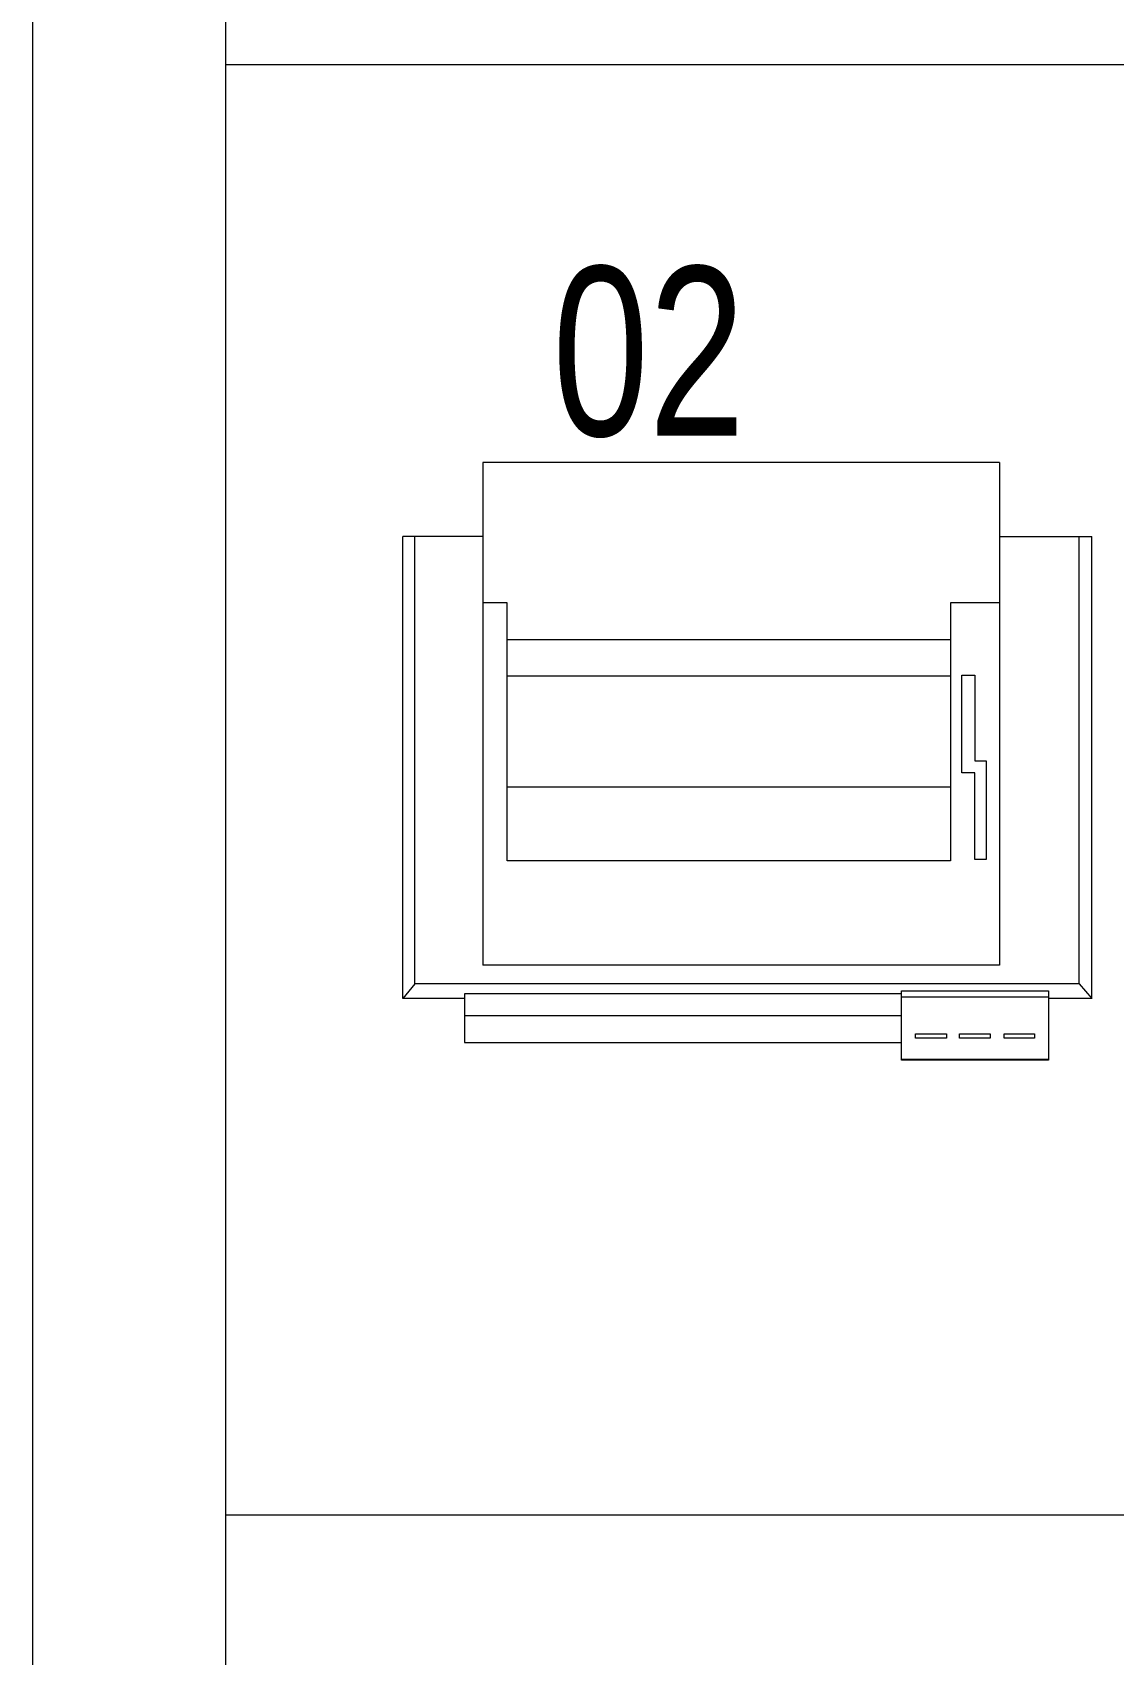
# Model space of a CAD drawing. Header units: metres. Extents: x -18745 to 220762, y -1579758 to -1356048.
# Drawn here: x 124112 to 124671, y -1408758 to -1407919 of the extents above; entities that cross this region are included whole.
import ezdxf

# ---------------------------------------------------------------- set-up
doc = ezdxf.new("R2010")
doc.units = ezdxf.units.M
doc.layers.get('0').update_dxf_attribs({"lineweight": 0})
for name, color, linetype, lineweight in [('A-100 - Copy$0$Medical Equipment and Furniture', 8, 'Continuous', 0), ('A-100 - Copy$0$NEW Wall', 8, 'Continuous', 5), ('A-100 - Copy$0$Walls', 8, 'Continuous', 0)]:
    doc.layers.add(name, color=color, linetype=linetype, lineweight=lineweight)
doc.styles.add('A-100 - Copy$0$X3G_ENTITY_257CFD', font='swisscl.ttf', dxfattribs={"height": 200})

# ---------------------------------------------------------------- blocks, each defined once
blk = doc.blocks.new('A-100 - Copy$0$ITPPLT2C-P')
for p, q in [((0.02286, 0.03177), (0.26184, 0.03177)), ((0.03041, 0.02557), (0.02286, 0.03177)), ((0.02286, 0), (0.02286, 0.03177)), ((0.03041, -0.31823), (0.03041, 0.02557)), ((0.03041, 0.02557), (0.26184, 0.02557)), ((0.26184, -0.00959), (0.26184, 0.03177)), ((0, 0), (0, -0.22622)), ((0.02518, 0), (0, 0)), ((0.01395, 0), (0.01395, -0.22622)), ((0.02518, 0), (0.01395, 0)), ((0.02518, -0.22622), (0.02518, 0)), ((0.0401, -0.27688), (0.0401, -0.00959)), ((0.3, -0.00959), (0.0401, -0.00959)), ((0.22741, -0.02218), (0.22741, -0.00959)), ((0.3, -0.27688), (0.3, -0.00959)), ((0.09395, -0.2515), (0.09395, -0.02218)), ((0.09395, -0.02218), (0.22741, -0.02218)), ((0.13211, -0.2515), (0.13211, -0.02218)), ((0.18945, -0.2515), (0.18945, -0.02218)), ((0.20824, -0.2515), (0.20824, -0.02218)), ((-0.0091, -0.22622), (0.02673, -0.22622)), ((-0.0091, -0.30235), (-0.0091, -0.22622)), ((-0.00872, -0.22622), (0.02363, -0.22622)), ((-0.00872, -0.30235), (-0.00872, -0.22622)), ((0, -0.22622), (0.02518, -0.22622)), ((0.01395, -0.22622), (0.02518, -0.22622)), ((0.02363, -0.22622), (0.02363, -0.30235)), ((0.02673, -0.22622), (0.02673, -0.30235)), ((0.00232, -0.24947), (0.00232, -0.23339)), ((0.00232, -0.23339), (0.00446, -0.23339)), ((0.00446, -0.23339), (0.00446, -0.24947)), ((0.00446, -0.24947), (0.00232, -0.24947)), ((0.22741, -0.2515), (0.09395, -0.2515)), ((0.22741, -0.27688), (0.22741, -0.2515)), ((0.00232, -0.27213), (0.00232, -0.25625)), ((0.00232, -0.25625), (0.00446, -0.25625)), ((0.00446, -0.25625), (0.00446, -0.27213)), ((0.13947, -0.2575), (0.19003, -0.2575)), ((0.13947, -0.26409), (0.13947, -0.2575)), ((0.19003, -0.2575), (0.19003, -0.26409)), ((0.09472, -0.2701), (0.09472, -0.26409)), ((0.09472, -0.26409), (0.13947, -0.26409)), ((0.19003, -0.26409), (0.14567, -0.26409)), ((0.14567, -0.26409), (0.14567, -0.2701)), ((0.00446, -0.27213), (0.00232, -0.27213)), ((0.14567, -0.2701), (0.09472, -0.2701)), ((0.00232, -0.29499), (0.00232, -0.2793)), ((0.00232, -0.2793), (0.00446, -0.2793)), ((0.00446, -0.2793), (0.00446, -0.29499)), ((0.3, -0.27688), (0.0401, -0.27688)), ((0.26184, -0.27688), (0.26184, -0.32462)), ((0.00446, -0.29499), (0.00232, -0.29499)), ((0.02673, -0.30235), (-0.0091, -0.30235)), ((0.02363, -0.30235), (-0.00872, -0.30235)), ((0.02286, -0.32462), (0.02286, -0.30235)), ((0.03041, -0.31823), (0.02286, -0.32462)), ((0.03041, -0.31823), (0.26184, -0.31823)), ((0.02286, -0.32462), (0.26184, -0.32462))]:
    blk.add_line(p, q)
blk = doc.blocks.new('*X103')
for p, q in [((13, 1), (13, 1)), ((13, 1), (13, 1)), ((13, 1), (13, 1)), ((13, 1), (13, 1)), ((13, 1), (13, 1)), ((13, 1), (13, 1)), ((13, 1), (13, 1)), ((13, 1), (13, 1)), ((13, 1), (13, 1)), ((13, 1), (13, 1)), ((13, 1), (13, 1)), ((13, 1), (13, 1)), ((13, 1), (13, 1)), ((13, 1), (13, 1)), ((13, 1), (13, 1)), ((13, 1), (14, 1)), ((13, 1), (14, 1)), ((13, 1), (14, 1)), ((13, 1), (13, 1)), ((13, 1), (13, 1)), ((13, 1), (13, 1)), ((13, 1), (13, 1)), ((13, 1), (13, 1)), ((13, 1), (13, 1)), ((13, 1), (13, 1)), ((13, 1), (13, 1)), ((13, 1), (13, 1)), ((13, 1), (13, 1)), ((13, 1), (13, 1)), ((13, 1), (13, 1)), ((13, 1), (13, 1)), ((13, 1), (13, 1)), ((13, 1), (13, 1)), ((13, 1), (13, 1)), ((13, 1), (13, 1)), ((13, 1), (13, 1)), ((13, 1), (13, 1)), ((13, 1), (13, 1)), ((13, 1), (13, 1)), ((13, 1), (13, 1)), ((13, 1), (13, 1)), ((13, 1), (13, 1)), ((13, 1), (13, 1)), ((13, 1), (13, 1)), ((13, 1), (13, 1)), ((13, 1), (13, 1)), ((13, 1), (13, 1)), ((13, 1), (13, 1)), ((13, 1), (13, 1)), ((13, 1), (13, 1)), ((13, 1), (13, 1)), ((13, 1), (13, 1)), ((13, 1), (13, 1)), ((13, 1), (13, 1)), ((13, 1), (13, 1)), ((13, 1), (13, 1)), ((13, 1), (13, 1)), ((13, 1), (13, 1)), ((13, 1), (13, 1)), ((13, 1), (13, 1)), ((13, 1), (13, 1)), ((13, 1), (13, 1)), ((13, 1), (13, 1)), ((13, 1), (13, 1)), ((13, 1), (13, 1)), ((13, 1), (13, 1)), ((13, 1), (13, 1)), ((13, 1), (13, 1)), ((13, 1), (13, 1)), ((13, 1), (13, 1)), ((13, 1), (13, 1)), ((13, 1), (13, 1)), ((13, 1), (13, 1)), ((13, 1), (13, 1)), ((13, 1), (13, 1)), ((13, 1), (13, 1)), ((13, 1), (13, 1)), ((13, 1), (13, 1)), ((13, 1), (13, 1)), ((13, 1), (13, 1)), ((13, 1), (13, 1)), ((13, 1), (13, 1)), ((13, 1), (13, 1)), ((13, 1), (13, 1)), ((13, 1), (13, 1)), ((13, 1), (13, 1)), ((13, 1), (13, 1)), ((13, 1), (13, 1)), ((13, 1), (13, 1)), ((13, 1), (13, 1)), ((13, 1), (13, 1)), ((13, 1), (13, 1)), ((13, 1), (13, 1)), ((13, 1), (13, 1)), ((13, 1), (13, 1)), ((13, 1), (13, 1)), ((13, 1), (13, 1)), ((13, 1), (13, 1)), ((13, 1), (13, 1)), ((13, 1), (13, 1)), ((13, 1), (13, 1)), ((13, 1), (13, 1)), ((13, 1), (13, 1)), ((13, 1), (13, 1)), ((13, 1), (13, 1)), ((13, 1), (13, 1)), ((13, 1), (13, 1)), ((13, 1), (13, 1)), ((13, 1), (13, 1)), ((13, 1), (13, 1)), ((13, 1), (13, 1)), ((13, 1), (13, 1)), ((13, 1), (13, 1)), ((13, 1), (13, 1)), ((13, 1), (13, 1)), ((13, 1), (13, 1)), ((13, 1), (13, 1)), ((13, 1), (13, 1)), ((13, 1), (13, 1)), ((13, 1), (13, 1)), ((13, 1), (13, 1)), ((13, 1), (13, 1)), ((13, 1), (13, 1)), ((13, 1), (14, 1)), ((13, 0), (13, 0)), ((13, 0), (13, 0)), ((13, 0), (13, 0)), ((13, 0), (13, 0)), ((13, 0), (13, 0)), ((13, 0), (13, 0)), ((13, 0), (13, 0)), ((13, 0), (13, 0)), ((13, 0), (13, 0)), ((13, 0), (13, 0)), ((13, 0), (13, 0)), ((13, 0), (13, 0)), ((13, 0), (13, 0)), ((13, 0), (13, 0)), ((13, 0), (13, 0)), ((13, 0), (13, 0)), ((13, 0), (13, 0)), ((13, 0), (13, 0)), ((13, 0), (13, 0)), ((13, 0), (13, 0)), ((13, 0), (13, 0)), ((13, 0), (13, 0)), ((13, 0), (13, 0)), ((13, 0), (13, 0)), ((13, 0), (13, 0)), ((13, 0), (13, 0)), ((13, 0), (13, 0)), ((13, 0), (13, 0)), ((13, 0), (13, 0)), ((13, 0), (13, 0)), ((13, 0), (13, 0)), ((13, 0), (13, 0)), ((13, 0), (13, 0)), ((13, 0), (13, 0)), ((13, 0), (13, 0)), ((13, 0), (13, 0)), ((13, 0), (13, 0)), ((13, 0), (13, 0)), ((13, 0), (13, 0)), ((13, 0), (13, 0)), ((13, 0), (13, 0)), ((13, 0), (13, 0)), ((13, 0), (13, 0)), ((13, 0), (13, 0)), ((13, 0), (13, 0)), ((13, 0), (13, 0)), ((13, 0), (13, 0)), ((13, 0), (13, 0)), ((13, 0), (14, 0)), ((13, 0), (14, 0)), ((13, 0), (13, 0)), ((13, 0), (14, 0)), ((14, 1), (14, 1)), ((14, 1), (14, 1)), ((14, 1), (14, 1)), ((14, 1), (14, 1)), ((14, 1), (14, 1)), ((14, 1), (14, 1)), ((14, 1), (14, 1)), ((14, 1), (14, 1)), ((14, 1), (14, 1)), ((14, 1), (14, 1)), ((14, 1), (14, 1)), ((14, 1), (14, 1)), ((14, 1), (14, 1)), ((14, 1), (14, 1)), ((14, 1), (14, 1)), ((14, 1), (14, 1)), ((14, 1), (14, 1)), ((14, 1), (14, 1)), ((14, 1), (14, 1)), ((14, 1), (14, 1)), ((14, 1), (14, 1)), ((14, 1), (14, 1)), ((14, 1), (14, 1)), ((14, 1), (14, 1)), ((14, 1), (14, 1)), ((14, 1), (14, 1)), ((14, 1), (14, 1)), ((14, 1), (14, 1)), ((14, 1), (14, 1)), ((14, 1), (14, 1)), ((14, 1), (14, 1)), ((14, 1), (14, 1)), ((14, 1), (14, 1)), ((14, 1), (14, 1)), ((14, 1), (14, 1)), ((14, 1), (14, 1)), ((14, 1), (14, 1)), ((14, 1), (14, 1)), ((14, 1), (14, 1)), ((14, 1), (14, 1)), ((14, 1), (14, 1)), ((14, 1), (14, 1)), ((14, 1), (14, 1)), ((14, 1), (14, 1)), ((14, 1), (14, 1)), ((14, 1), (14, 1)), ((14, 1), (14, 1)), ((14, 1), (14, 1)), ((14, 1), (14, 1)), ((14, 1), (14, 1)), ((14, 1), (14, 1)), ((14, 1), (14, 1)), ((14, 1), (14, 1)), ((14, 1), (14, 1)), ((14, 1), (14, 1)), ((14, 1), (14, 1)), ((14, 1), (14, 1)), ((14, 1), (14, 1)), ((14, 1), (14, 1)), ((14, 1), (14, 1)), ((14, 1), (14, 1)), ((14, 1), (14, 1)), ((14, 1), (14, 1)), ((14, 1), (14, 1)), ((14, 1), (14, 1)), ((14, 1), (14, 1)), ((14, 1), (14, 1)), ((14, 1), (14, 1)), ((14, 1), (14, 1)), ((14, 1), (14, 1)), ((14, 1), (14, 1)), ((14, 1), (14, 1)), ((14, 1), (14, 1)), ((14, 1), (14, 1)), ((14, 1), (14, 1)), ((14, 1), (14, 1)), ((14, 1), (14, 1)), ((14, 1), (14, 1)), ((14, 1), (14, 1)), ((14, 1), (14, 1)), ((14, 1), (14, 1)), ((14, 1), (14, 1)), ((14, 1), (14, 1)), ((14, 1), (14, 1)), ((14, 1), (14, 1)), ((14, 1), (14, 1)), ((14, 1), (14, 1)), ((14, 1), (14, 1)), ((14, 1), (14, 1)), ((14, 1), (14, 1)), ((14, 1), (14, 1)), ((14, 1), (14, 1)), ((14, 1), (14, 1)), ((14, 1), (14, 1)), ((14, 0), (14, 0)), ((14, 0), (14, 0)), ((14, 0), (14, 0)), ((14, 0), (14, 0)), ((14, 0), (14, 0)), ((14, 0), (14, 0)), ((14, 0), (14, 0)), ((14, 0), (14, 0)), ((14, 0), (14, 0)), ((14, 0), (14, 0)), ((14, 0), (14, 0)), ((14, 0), (14, 0)), ((14, 0), (14, 0)), ((14, 0), (14, 0)), ((14, 0), (14, 0)), ((14, 0), (14, 0)), ((14, 0), (14, 0)), ((14, 0), (14, 0)), ((14, 0), (14, 0)), ((14, 0), (14, 0)), ((14, 0), (14, 0)), ((14, 0), (14, 0)), ((14, 0), (14, 0)), ((14, 0), (14, 0)), ((14, 0), (14, 0)), ((14, 0), (14, 0)), ((14, 0), (14, 0)), ((14, 0), (14, 0)), ((14, 0), (14, 0)), ((14, 0), (14, 0)), ((14, 0), (14, 0)), ((14, 0), (14, 0)), ((14, 0), (14, 0)), ((14, 0), (14, 0)), ((14, 0), (14, 0)), ((14, 0), (14, 0)), ((14, 0), (14, 0)), ((14, 0), (14, 0)), ((14, 0), (14, 0)), ((14, 0), (14, 0)), ((14, 0), (14, 0)), ((14, 0), (14, 0)), ((14, 0), (14, 0)), ((14, 0), (14, 0)), ((14, 0), (14, 0)), ((14, 0), (14, 0)), ((14, 0), (14, 0)), ((14, 0), (14, 0)), ((13, 0), (13, 0)), ((13, 0), (14, 0)), ((13, 0), (13, 0)), ((13, 0), (14, 0)), ((13, 0), (13, 0)), ((13, 0), (14, 0)), ((13, 0), (13, 0)), ((13, 0), (13, 0)), ((13, 0), (13, 0)), ((13, 0), (13, 0)), ((13, 0), (14, 0)), ((13, 0), (13, 0)), ((13, 0), (14, 0)), ((13, 0), (13, 0)), ((13, 0), (14, 0)), ((13, 0), (13, 0)), ((13, 0), (14, 0)), ((13, 0), (13, 0)), ((13, 0), (14, 0)), ((13, 0), (13, 0)), ((13, 0), (14, 0)), ((13, 0), (13, 0)), ((13, 0), (14, 0)), ((13, 0), (13, 0)), ((13, 0), (13, 0)), ((13, 0), (13, 0)), ((13, 0), (14, 0)), ((13, 0), (13, 0)), ((13, 0), (14, 0)), ((13, 0), (13, 0)), ((13, 0), (14, 0)), ((13, 0), (13, 0)), ((13, 0), (14, 0)), ((13, 0), (13, 0)), ((13, 0), (13, 0)), ((13, 0), (13, 0)), ((13, 0), (13, 0)), ((13, 0), (13, 0)), ((13, 0), (13, 0)), ((13, 0), (13, 0)), ((13, 0), (13, 0)), ((13, 0), (13, 0)), ((13, 0), (13, 0)), ((13, 0), (13, 0)), ((13, 0), (13, 0)), ((13, 0), (13, 0)), ((13, 0), (13, 0)), ((13, 0), (13, 0)), ((13, 0), (13, 0)), ((13, 0), (13, 0)), ((13, 0), (13, 0)), ((13, 0), (13, 0)), ((13, 0), (13, 0)), ((13, 0), (13, 0)), ((13, 0), (13, 0)), ((13, 0), (13, 0)), ((13, 0), (13, 0)), ((13, 0), (13, 0)), ((13, 0), (13, 0)), ((13, 0), (13, 0)), ((13, 0), (13, 0)), ((13, 0), (13, 0)), ((13, 0), (13, 0)), ((13, 0), (13, 0)), ((13, -1), (13, -1)), ((13, -1), (13, -1)), ((13, -1), (13, -1)), ((13, -1), (13, -1)), ((13, -1), (13, -1)), ((13, -1), (14, -1)), ((13, -1), (13, -1)), ((14, 0), (14, 0)), ((14, 0), (14, 0)), ((14, 0), (14, 0)), ((14, 0), (14, 0)), ((14, 0), (14, 0)), ((14, 0), (14, 0)), ((14, 0), (14, 0)), ((14, 0), (14, 0)), ((14, 0), (14, 0)), ((14, 0), (14, 0)), ((14, 0), (14, 0)), ((14, 0), (14, 0)), ((14, 0), (14, 0)), ((14, 0), (14, 0)), ((14, 0), (14, 0)), ((13, 0), (14, 0)), ((14, 0), (14, 0)), ((14, 0), (14, 0)), ((14, 0), (14, 0)), ((14, 0), (14, 0)), ((14, 0), (14, 0)), ((14, 0), (14, 0)), ((14, 0), (14, 0)), ((14, 0), (14, 0)), ((14, 0), (14, 0)), ((14, 0), (14, 0)), ((14, 0), (14, 0)), ((14, 0), (14, 0)), ((14, 0), (14, 0)), ((14, 0), (14, 0)), ((14, 0), (14, 0)), ((14, 0), (14, 0)), ((14, 0), (14, 0)), ((14, 0), (14, 0)), ((14, 0), (14, 0)), ((14, 0), (14, 0)), ((14, 0), (14, 0)), ((14, 0), (14, 0)), ((14, 0), (14, 0)), ((14, 0), (14, 0)), ((14, 0), (14, 0)), ((14, 0), (14, 0)), ((14, 0), (14, 0)), ((14, 0), (14, 0)), ((14, 0), (14, 0)), ((14, 0), (14, 0)), ((14, 0), (14, 0)), ((14, 0), (14, 0)), ((14, 0), (14, 0)), ((14, 0), (14, 0)), ((14, -1), (14, -1)), ((14, -1), (14, -1)), ((14, -1), (14, -1)), ((14, -1), (14, -1)), ((14, -1), (14, -1))]:
    blk.add_line(p, q)
blk = doc.blocks.new('*X102')
for p, q in [((5, 3), (5, 3)), ((5, 3), (5, 3)), ((5, 3), (5, 3)), ((5, 3), (5, 3)), ((5, 3), (5, 3)), ((5, 3), (5, 3)), ((5, 3), (5, 3)), ((5, 3), (5, 3)), ((5, 3), (5, 3)), ((5, 3), (5, 3)), ((5, 3), (5, 3)), ((5, 3), (5, 3)), ((5, 3), (5, 3)), ((5, 3), (5, 3)), ((5, 3), (5, 3)), ((5, 3), (5, 3)), ((5, 3), (5, 3)), ((5, 3), (5, 3)), ((5, 3), (5, 3)), ((5, 3), (5, 3)), ((5, 3), (5, 3)), ((5, 3), (5, 3)), ((5, 3), (5, 3)), ((5, 3), (5, 3)), ((5, 3), (5, 3)), ((5, 3), (5, 3)), ((5, 3), (5, 3)), ((5, 3), (5, 3)), ((5, 3), (5, 3)), ((5, 3), (5, 3)), ((5, 3), (5, 3)), ((5, 3), (5, 3)), ((5, 3), (5, 3)), ((5, 3), (5, 3)), ((5, 3), (5, 3)), ((5, 3), (5, 3)), ((5, 3), (5, 3)), ((5, 3), (5, 3)), ((5, 3), (5, 3)), ((5, 3), (5, 3)), ((5, 3), (5, 3)), ((5, 3), (5, 3)), ((5, 3), (5, 3)), ((5, 3), (5, 3)), ((5, 3), (5, 3)), ((5, 3), (5, 3)), ((5, 3), (5, 3)), ((5, 3), (5, 3)), ((5, 3), (5, 3)), ((5, 3), (5, 3)), ((5, 3), (5, 3)), ((5, 3), (5, 3)), ((5, 3), (5, 3)), ((5, 3), (5, 3)), ((5, 3), (5, 3)), ((5, 3), (5, 3)), ((5, 3), (5, 3)), ((5, 3), (5, 3)), ((5, 3), (5, 3)), ((5, 3), (5, 3)), ((5, 3), (5, 3)), ((5, 3), (5, 3)), ((5, 3), (5, 3)), ((5, 3), (5, 3)), ((5, 3), (5, 3)), ((5, 3), (5, 3)), ((6, 3), (5, 3)), ((5, 3), (5, 3)), ((6, 3), (5, 3)), ((5, 3), (5, 3)), ((6, 3), (5, 3)), ((5, 3), (5, 3)), ((6, 3), (5, 3)), ((5, 3), (5, 3)), ((5, 3), (5, 3)), ((5, 3), (5, 3)), ((5, 3), (5, 3)), ((5, 3), (5, 3)), ((5, 3), (5, 3)), ((5, 3), (5, 3)), ((5, 3), (5, 3)), ((5, 3), (5, 3)), ((5, 3), (5, 3)), ((5, 3), (5, 3)), ((5, 3), (5, 3)), ((5, 3), (5, 3)), ((5, 3), (5, 3)), ((5, 3), (5, 3)), ((5, 3), (5, 3)), ((5, 3), (5, 3)), ((5, 3), (5, 3)), ((5, 3), (5, 3)), ((5, 3), (5, 3)), ((5, 3), (5, 3)), ((5, 3), (5, 3)), ((5, 3), (5, 3)), ((6, 3), (6, 3)), ((6, 3), (6, 3)), ((6, 3), (6, 3)), ((6, 3), (6, 3)), ((6, 3), (6, 3)), ((6, 3), (6, 3)), ((6, 3), (6, 3)), ((6, 3), (6, 3)), ((6, 3), (6, 3)), ((6, 3), (6, 3)), ((6, 3), (6, 3)), ((6, 3), (6, 3)), ((6, 3), (6, 3)), ((6, 3), (6, 3)), ((6, 3), (6, 3)), ((6, 3), (6, 3)), ((6, 3), (6, 3)), ((6, 3), (6, 3)), ((6, 3), (6, 3)), ((6, 3), (6, 3)), ((6, 3), (6, 3)), ((6, 3), (6, 3)), ((6, 3), (6, 3)), ((6, 3), (6, 3)), ((6, 3), (6, 3)), ((6, 3), (6, 3)), ((6, 3), (6, 3)), ((6, 3), (6, 3)), ((6, 3), (6, 3)), ((6, 3), (6, 3)), ((6, 3), (6, 3)), ((6, 3), (6, 3)), ((6, 3), (6, 3)), ((6, 3), (6, 3)), ((6, 3), (6, 3)), ((6, 3), (6, 3)), ((6, 3), (6, 3)), ((6, 3), (6, 3)), ((6, 3), (6, 3)), ((6, 3), (6, 3)), ((6, 3), (6, 3)), ((6, 3), (6, 3)), ((6, 3), (6, 3)), ((6, 3), (6, 3)), ((6, 3), (6, 3)), ((6, 3), (6, 3)), ((6, 3), (6, 3)), ((6, 3), (6, 3)), ((6, 3), (6, 3)), ((6, 3), (6, 3)), ((6, 3), (6, 3)), ((6, 3), (6, 3)), ((6, 3), (6, 3)), ((6, 3), (6, 3)), ((6, 3), (6, 3)), ((6, 3), (6, 3)), ((6, 3), (6, 3)), ((6, 3), (6, 3)), ((6, 3), (6, 3)), ((6, 3), (6, 3)), ((6, 3), (6, 3)), ((6, 3), (6, 3)), ((6, 3), (6, 3)), ((6, 3), (6, 3)), ((6, 3), (6, 3)), ((6, 3), (6, 3)), ((6, 3), (6, 3)), ((6, 3), (6, 3)), ((6, 3), (6, 3)), ((6, 3), (6, 3)), ((6, 3), (6, 3)), ((6, 3), (6, 3)), ((6, 3), (6, 3)), ((6, 3), (6, 3)), ((6, 3), (6, 3)), ((6, 3), (6, 3)), ((6, 3), (6, 3)), ((6, 3), (6, 3)), ((6, 3), (6, 3)), ((6, 3), (6, 3)), ((6, 3), (6, 3)), ((6, 3), (6, 3)), ((6, 3), (6, 3)), ((6, 3), (6, 3)), ((6, 3), (6, 3)), ((6, 3), (6, 3)), ((6, 3), (6, 3)), ((6, 3), (6, 3)), ((6, 3), (6, 3)), ((6, 3), (6, 3)), ((6, 3), (6, 3)), ((6, 3), (6, 3)), ((6, 3), (6, 3)), ((6, 3), (6, 3)), ((6, 3), (6, 3)), ((6, 3), (6, 3)), ((6, 3), (6, 3)), ((6, 3), (6, 3)), ((6, 3), (6, 3)), ((6, 3), (6, 3)), ((6, 3), (6, 3)), ((6, 3), (6, 3)), ((6, 3), (6, 3)), ((6, 3), (6, 3)), ((6, 3), (6, 3)), ((6, 3), (6, 3)), ((6, 3), (6, 3)), ((6, 3), (6, 3)), ((6, 3), (6, 3)), ((6, 3), (6, 3)), ((6, 3), (6, 3)), ((6, 3), (6, 3)), ((6, 3), (6, 3)), ((6, 3), (6, 3)), ((6, 3), (6, 3)), ((6, 3), (6, 3)), ((6, 3), (6, 3)), ((6, 3), (6, 3)), ((6, 3), (6, 3)), ((6, 3), (6, 3)), ((6, 3), (6, 3)), ((6, 3), (6, 3)), ((6, 3), (6, 3)), ((6, 3), (6, 3)), ((6, 3), (6, 3)), ((6, 3), (6, 3)), ((6, 3), (6, 3)), ((6, 3), (6, 3)), ((6, 3), (6, 3)), ((6, 3), (6, 3)), ((6, 3), (6, 3)), ((6, 3), (6, 3)), ((6, 3), (6, 3)), ((6, 3), (6, 3)), ((6, 3), (6, 3)), ((6, 3), (6, 3)), ((6, 3), (6, 3)), ((6, 3), (6, 3)), ((6, 3), (6, 3)), ((6, 3), (6, 3)), ((6, 3), (6, 3)), ((6, 3), (6, 3)), ((6, 3), (6, 3)), ((6, 3), (6, 3)), ((6, 3), (6, 3)), ((6, 3), (6, 3)), ((6, 3), (6, 3)), ((6, 3), (6, 3)), ((6, 3), (6, 3)), ((6, 3), (6, 3)), ((6, 3), (6, 3)), ((6, 3), (6, 3)), ((6, 3), (6, 3)), ((6, 3), (6, 3)), ((6, 3), (6, 3)), ((6, 3), (6, 3)), ((6, 3), (6, 3)), ((6, 3), (6, 3)), ((6, 3), (6, 3)), ((6, 3), (6, 3)), ((6, 3), (6, 3)), ((6, 3), (6, 3)), ((6, 3), (6, 3)), ((6, 3), (6, 3)), ((6, 3), (6, 3)), ((6, 3), (6, 3)), ((6, 3), (6, 3)), ((6, 3), (6, 3)), ((6, 3), (6, 3)), ((6, 3), (6, 3)), ((6, 3), (6, 3)), ((6, 3), (6, 3)), ((6, 3), (6, 3)), ((6, 3), (6, 3)), ((6, 3), (6, 3)), ((6, 3), (6, 3)), ((6, 3), (6, 3)), ((6, 3), (6, 3)), ((6, 3), (6, 3)), ((6, 3), (6, 3)), ((6, 3), (6, 3)), ((6, 3), (6, 3)), ((6, 3), (6, 3)), ((6, 3), (6, 3)), ((6, 3), (6, 3)), ((6, 3), (6, 3)), ((6, 3), (6, 3)), ((6, 3), (6, 3)), ((6, 3), (6, 3)), ((6, 3), (6, 3)), ((6, 3), (6, 3)), ((6, 3), (6, 3)), ((6, 3), (6, 3)), ((6, 3), (6, 3)), ((6, 3), (6, 3)), ((6, 3), (6, 3)), ((6, 3), (6, 3)), ((6, 3), (6, 3)), ((6, 3), (6, 3)), ((6, 3), (6, 3)), ((6, 3), (6, 3)), ((6, 3), (6, 3)), ((6, 3), (6, 3)), ((6, 3), (6, 3)), ((6, 3), (5, 3)), ((6, 3), (5, 3)), ((6, 3), (5, 3)), ((6, 3), (5, 3)), ((6, 3), (5, 3)), ((6, 3), (6, 3)), ((6, 3), (6, 3)), ((6, 3), (6, 3)), ((6, 3), (6, 3)), ((6, 3), (6, 3)), ((6, 3), (6, 3)), ((6, 3), (6, 3)), ((6, 3), (6, 3)), ((6, 3), (6, 3)), ((6, 3), (6, 3)), ((6, 3), (6, 3)), ((6, 3), (6, 3)), ((6, 3), (6, 3)), ((6, 3), (6, 3)), ((6, 3), (6, 3)), ((6, 3), (6, 3)), ((6, 3), (6, 3)), ((6, 3), (6, 3)), ((6, 3), (6, 3)), ((6, 3), (6, 3)), ((6, 3), (6, 3)), ((6, 3), (6, 3)), ((6, 3), (6, 3)), ((6, 3), (6, 3)), ((6, 3), (6, 3)), ((6, 3), (6, 3)), ((6, 3), (6, 3)), ((6, 3), (6, 3)), ((6, 3), (6, 3)), ((6, 3), (6, 3)), ((6, 3), (6, 3)), ((6, 3), (6, 3)), ((6, 3), (6, 3)), ((6, 3), (6, 3)), ((6, 3), (6, 3)), ((6, 3), (6, 3)), ((6, 3), (6, 3)), ((6, 3), (6, 3)), ((6, 3), (6, 3)), ((6, 3), (6, 3)), ((6, 3), (6, 3)), ((6, 3), (6, 3)), ((6, 3), (6, 3)), ((6, 3), (6, 3)), ((6, 3), (6, 3)), ((6, 3), (6, 3)), ((6, 3), (6, 3)), ((6, 3), (6, 3)), ((6, 3), (6, 3)), ((6, 3), (6, 3)), ((6, 3), (6, 3)), ((6, 3), (6, 3)), ((6, 3), (6, 3)), ((6, 3), (6, 3)), ((6, 3), (6, 3)), ((6, 3), (6, 3)), ((6, 3), (6, 3)), ((6, 3), (6, 3)), ((6, 3), (6, 3)), ((6, 3), (6, 3)), ((6, 3), (6, 3)), ((6, 3), (6, 3)), ((6, 3), (6, 3)), ((6, 3), (6, 3)), ((6, 3), (6, 3)), ((6, 3), (6, 3)), ((6, 3), (6, 3)), ((6, 3), (6, 3)), ((6, 3), (6, 3)), ((6, 3), (6, 3)), ((6, 3), (6, 3)), ((6, 3), (6, 3)), ((6, 3), (6, 3)), ((6, 3), (6, 3)), ((6, 3), (6, 3)), ((6, 3), (6, 3)), ((6, 3), (6, 3)), ((6, 3), (6, 3)), ((6, 3), (6, 3)), ((6, 3), (6, 3)), ((6, 3), (6, 3)), ((6, 3), (6, 3)), ((6, 3), (6, 3)), ((6, 3), (6, 3)), ((6, 3), (6, 3)), ((6, 3), (6, 3)), ((6, 3), (6, 3)), ((6, 3), (6, 3)), ((6, 3), (6, 3)), ((6, 3), (6, 3)), ((6, 3), (6, 3)), ((6, 3), (6, 3)), ((6, 3), (6, 3)), ((6, 3), (6, 3)), ((6, 3), (6, 3)), ((6, 3), (6, 3)), ((6, 3), (6, 3)), ((6, 3), (6, 3)), ((6, 3), (6, 3)), ((6, 3), (6, 3)), ((6, 3), (6, 3)), ((6, 3), (6, 3)), ((6, 3), (6, 3)), ((6, 3), (6, 3)), ((6, 3), (6, 3)), ((6, 3), (6, 3)), ((6, 3), (6, 3)), ((6, 3), (6, 3)), ((6, 3), (6, 3)), ((6, 3), (6, 3)), ((6, 3), (6, 3)), ((6, 3), (6, 3)), ((6, 3), (6, 3)), ((6, 3), (6, 3)), ((6, 3), (6, 3)), ((6, 3), (6, 3)), ((6, 3), (6, 3)), ((6, 3), (6, 3)), ((6, 3), (6, 3)), ((6, 3), (6, 3)), ((6, 3), (6, 3)), ((6, 3), (6, 3)), ((6, 3), (6, 3)), ((6, 3), (6, 3)), ((6, 3), (6, 3)), ((6, 3), (6, 3)), ((6, 3), (6, 3)), ((6, 3), (6, 3)), ((6, 3), (6, 3)), ((6, 3), (6, 3)), ((6, 3), (6, 3)), ((6, 3), (6, 3)), ((6, 3), (6, 3)), ((6, 3), (6, 3)), ((6, 3), (6, 3)), ((6, 3), (6, 3)), ((6, 3), (6, 3)), ((6, 3), (6, 3)), ((6, 3), (6, 3)), ((6, 3), (6, 3)), ((6, 3), (6, 3)), ((6, 3), (6, 3)), ((6, 3), (6, 3)), ((6, 3), (6, 3)), ((6, 3), (6, 3)), ((6, 3), (6, 3)), ((6, 3), (6, 3)), ((6, 3), (6, 3)), ((6, 3), (6, 3)), ((6, 3), (6, 3)), ((6, 3), (6, 3)), ((6, 3), (6, 3)), ((6, 3), (6, 3)), ((6, 3), (6, 3)), ((6, 3), (6, 3)), ((6, 3), (6, 3)), ((6, 3), (6, 3)), ((6, 3), (6, 3)), ((6, 3), (6, 3)), ((6, 3), (6, 3)), ((6, 3), (6, 3)), ((6, 3), (6, 3)), ((6, 3), (6, 3)), ((6, 3), (6, 3)), ((6, 3), (6, 3)), ((6, 3), (6, 3)), ((6, 3), (6, 3)), ((6, 3), (6, 3)), ((6, 3), (6, 3)), ((6, 3), (6, 3)), ((6, 3), (6, 3)), ((6, 3), (6, 3)), ((6, 3), (6, 3)), ((6, 3), (6, 3)), ((6, 3), (6, 3)), ((6, 3), (6, 3)), ((6, 3), (6, 3)), ((6, 3), (6, 3)), ((6, 3), (6, 3)), ((6, 3), (6, 3)), ((6, 3), (6, 3)), ((6, 3), (6, 3)), ((6, 3), (6, 3)), ((6, 3), (6, 3)), ((6, 3), (6, 3)), ((6, 3), (6, 3)), ((6, 3), (6, 3)), ((6, 3), (6, 3)), ((6, 3), (6, 3)), ((6, 3), (6, 3)), ((6, 3), (6, 3)), ((6, 3), (6, 3)), ((6, 3), (6, 3)), ((6, 3), (6, 3)), ((6, 3), (6, 3)), ((6, 3), (6, 3)), ((6, 3), (6, 3)), ((6, 3), (6, 3)), ((6, 3), (6, 3)), ((6, 3), (6, 3)), ((6, 3), (6, 3)), ((6, 3), (6, 3)), ((6, 3), (6, 3)), ((6, 3), (6, 3)), ((6, 3), (6, 3)), ((6, 3), (6, 3)), ((6, 3), (6, 3)), ((6, 3), (6, 3)), ((6, 3), (6, 3)), ((6, 3), (6, 3)), ((6, 3), (6, 3)), ((6, 3), (6, 3)), ((6, 3), (6, 3)), ((6, 3), (6, 3)), ((6, 3), (6, 3)), ((6, 3), (6, 3)), ((6, 3), (6, 3)), ((6, 3), (6, 3)), ((6, 3), (6, 3)), ((6, 3), (6, 3)), ((6, 3), (6, 3)), ((6, 3), (6, 3)), ((6, 3), (6, 3)), ((6, 3), (6, 3)), ((6, 3), (6, 3)), ((6, 3), (6, 3)), ((6, 3), (6, 3)), ((6, 3), (6, 3)), ((6, 3), (6, 3)), ((6, 3), (6, 3)), ((6, 3), (6, 3)), ((6, 3), (6, 3)), ((6, 3), (6, 3)), ((6, 3), (6, 3)), ((6, 3), (6, 3)), ((6, 3), (6, 3)), ((6, 3), (6, 3)), ((6, 3), (6, 3)), ((6, 3), (6, 3)), ((6, 3), (6, 3)), ((6, 3), (6, 3)), ((6, 3), (6, 3)), ((6, 3), (6, 3)), ((6, 3), (6, 3)), ((6, 3), (6, 3)), ((6, 3), (6, 3)), ((6, 3), (6, 3)), ((6, 3), (6, 3)), ((6, 3), (6, 3)), ((6, 3), (6, 3)), ((6, 3), (6, 3)), ((6, 3), (6, 3)), ((6, 3), (6, 3)), ((6, 3), (6, 3)), ((6, 3), (6, 3)), ((6, 3), (6, 3)), ((6, 3), (6, 3)), ((6, 3), (6, 3)), ((6, 3), (6, 3)), ((6, 3), (6, 3)), ((6, 3), (6, 3)), ((6, 3), (6, 3)), ((6, 3), (6, 3)), ((6, 3), (6, 3)), ((6, 3), (6, 3)), ((6, 3), (6, 3)), ((6, 3), (6, 3)), ((6, 3), (6, 3)), ((6, 3), (6, 3)), ((6, 3), (6, 3)), ((6, 3), (6, 3)), ((6, 3), (6, 3)), ((6, 3), (6, 3)), ((6, 3), (6, 3)), ((6, 3), (6, 3)), ((6, 3), (6, 3)), ((6, 3), (6, 3)), ((6, 3), (6, 3)), ((6, 3), (6, 3)), ((6, 3), (6, 3)), ((6, 3), (6, 3)), ((6, 3), (6, 3)), ((6, 3), (6, 3)), ((6, 3), (6, 3)), ((6, 3), (6, 3)), ((6, 3), (6, 3)), ((6, 3), (6, 3)), ((6, 3), (6, 3)), ((6, 3), (6, 3)), ((6, 3), (6, 3)), ((6, 3), (6, 3)), ((6, 3), (6, 3)), ((6, 3), (6, 3)), ((6, 3), (6, 3)), ((6, 3), (6, 3)), ((6, 3), (6, 3)), ((6, 3), (6, 3)), ((6, 3), (6, 3)), ((6, 3), (6, 3)), ((6, 3), (6, 3)), ((6, 3), (6, 3)), ((6, 3), (6, 3)), ((6, 3), (6, 3)), ((6, 3), (6, 3)), ((6, 3), (6, 3)), ((6, 3), (6, 3)), ((6, 3), (6, 3)), ((6, 3), (6, 3)), ((6, 3), (6, 3)), ((6, 3), (6, 3)), ((6, 3), (6, 3)), ((6, 3), (6, 3)), ((6, 3), (6, 3)), ((6, 3), (6, 3)), ((6, 3), (6, 3)), ((6, 3), (6, 3)), ((6, 3), (6, 3))]:
    blk.add_line(p, q)
blk = doc.blocks.new('A-100 - Copy$0$GF21043-P')
for p, q in [((0.8, 0.75), (-0.8, 0.75)), ((0.8, 0), (0.8, 0.75)), ((-0.8, 0), (0.8, 0))]:
    blk.add_line(p, q)
for points in [[(0.8, 0.75), (0.8, 0.75), (0.8, 0.75), (0.8, 0.75), (0.8, 0.75), (0.8, 0.75), (0.8, 0.75), (0.8, 0.75), (0.8, 0.75), (0.8, 0.75), (0.8, 0.75), (0.8, 0.75), (0.8, 0.75), (0.8, 0.75), (0.8, 0.75), (0.8, 0.75), (0.8, 0.75), (0.8, 0.75), (0.8, 0.75), (0.8, 0.75), (0.8, 0.75), (0.8, 0.75), (0.8, 0.75), (0.8, 0.75), (0.8, 0.75), (0.8, 0.75), (0.8, 0.75), (0.8, 0.75), (0.8, 0.75), (0.8, 0.75), (0.8, 0.75), (0.8, 0.75), (0.8, 0.75), (0.8, 0.75), (0.8, 0.75), (0.8, 0.75), (0.8, 0.75), (0.8, 0.75), (0.8, 0.75), (0.8, 0.75), (0.8, 0.75), (0.8, 0.75), (0.8, 0.75), (0.8, 0.75), (0.8, 0.75), (0.8, 0.75), (0.8, 0.75), (0.8, 0.75), (0.8, 0.75), (0.8, 0.75), (0.8, 0.75), (0.8, 0.75), (0.8, 0.75), (0.8, 0.75), (0.8, 0.75), (0.8, 0.75), (0.8, 0.75), (0.8, 0.75), (0.8, 0.75), (0.8, 0.75), (0.8, 0.75), (0.8, 0.75), (0.8, 0.75), (0.8, 0.75), (0.8, 0.75), (0.8, 0.75), (0.8, 0.75), (0.8, 0.75), (0.8, 0.75), (0.8, 0.75), (0.8, 0.75), (0.8, 0.75), (0.8, 0.75), (0.8, 0.75), (0.8, 0.75), (0.8, 0.75), (0.8, 0.75), (0.8, 0.75), (0.8, 0.75), (0.8, 0.75), (0.8, 0.75), (0.8, 0.75), (0.8, 0.75), (0.8, 0.75), (0.8, 0.75), (0.8, 0.75), (0.8, 0.75), (0.8, 0.75), (0.8, 0.75), (0.8, 0.75), (0.8, 0.75), (0.8, 0.75), (0.8, 0.75), (0.8, 0.75), (0.8, 0.75), (0.8, 0.75), (0.8, 0.75), (0.8, 0.75), (0.8, 0.75), (0.8, 0.75), (0.8, 0.75), (0.8, 0.75), (0.8, 0.75), (0.8, 0.75), (0.8, 0.75), (0.8, 0.75), (0.8, 0.75), (0.8, 0.75), (0.8, 0.75), (0.8, 0.75), (0.8, 0.75), (0.8, 0.75), (0.8, 0.75), (0.8, 0.75), (0.8, 0.75), (0.8, 0.75), (0.8, 0.75), (0.8, 0.75), (0.8, 0.75), (0.8, 0.75), (0.8, 0.75), (0.8, 0.75), (0.8, 0.75), (0.8, 0.75), (0.8, 0.75), (0.8, 0.75), (0.8, 0.75), (0.8, 0.75), (0.8, 0.75), (0.8, 0.75), (0.8, 0.75), (0.8, 0.75), (0.8, 0.75), (0.8, 0.75), (0.8, 0.75), (0.8, 0.75), (0.8, 0.75), (0.8, 0.75), (0.8, 0.75), (0.8, 0.75), (0.8, 0.75), (0.8, 0.75), (0.8, 0.75), (0.8, 0.75), (0.8, 0.75), (0.8, 0.75), (0.8, 0.75), (0.8, 0.75), (0.8, 0.75), (0.8, 0.75), (0.8, 0.75), (0.8, 0.75), (0.8, 0.75), (0.8, 0.75), (0.8, 0.75), (0.8, 0.75), (0.8, 0.75), (0.8, 0.75), (0.8, 0.75), (0.8, 0.75), (0.8, 0.75), (0.8, 0.75), (0.8, 0.75), (0.8, 0.75), (0.8, 0.75), (0.8, 0.75), (0.8, 0.75), (0.8, 0.75), (0.8, 0.75), (0.8, 0.75), (0.8, 0.75), (0.8, 0.75), (0.8, 0.75), (0.8, 0.75), (0.8, 0.75), (0.8, 0.75), (0.8, 0.75), (0.8, 0.75), (0.8, 0.75), (0.8, 0.75), (0.8, 0.75), (0.8, 0.75), (0.8, 0.75), (0.8, 0.75), (0.8, 0.75), (0.8, 0.75), (0.8, 0.75), (0.8, 0.75), (0.8, 0.75), (0.8, 0.75), (0.8, 0.75), (0.8, 0.75), (0.8, 0.75), (0.8, 0.75), (0.8, 0.75), (0.8, 0.75), (0.8, 0.75), (0.8, 0.75), (0.8, 0.75), (0.8, 0.75), (0.8, 0.75), (0.8, 0.75), (0.8, 0.75), (0.8, 0.75), (0.8, 0.75), (0.8, 0.75), (0.8, 0.75), (0.8, 0.75), (0.8, 0.75), (0.8, 0.75), (0.8, 0.75), (0.8, 0.75), (0.8, 0.75), (0.8, 0.75), (0.8, 0.75), (0.8, 0.75), (0.8, 0.75), (0.8, 0.75), (0.8, 0.75), (0.8, 0.75), (0.8, 0.75), (0.8, 0.75), (0.8, 0.75), (0.8, 0.75), (0.8, 0.75), (0.8, 0.75), (0.8, 0.75), (0.8, 0.75), (0.8, 0.75), (0.8, 0.75), (0.8, 0.75), (0.8, 0.75), (0.8, 0.75), (0.8, 0.75), (0.8, 0.75), (0.8, 0.75), (0.8, 0.75), (0.8, 0.75), (0.8, 0.75), (0.8, 0.75), (0.8, 0.75), (0.8, 0.75), (0.8, 0.75), (0.8, 0.75), (0.8, 0.75), (0.8, 0.75), (0.8, 0.75), (0.8, 0.75), (0.8, 0.75), (0.8, 0.75), (0.8, 0.75), (0.8, 0.75), (0.8, 0.75), (0.8, 0.75), (0.8, 0.75), (0.8, 0.75), (0.8, 0.75), (0.8, 0.75), (0.8, 0.75), (0.8, 0.75), (0.8, 0.75), (0.8, 0.75), (0.8, 0.75), (0.8, 0.75), (0.8, 0.75), (0.8, 0.75), (0.8, 0.75), (0.8, 0.75), (0.8, 0.75), (0.8, 0.75), (0.8, 0.75), (0.8, 0.75), (0.8, 0.75), (0.8, 0.75), (0.8, 0.75), (0.8, 0.75), (0.8, 0.75)], [(0.8, 0.75), (0.8, 0.75), (0.8, 0.75), (0.8, 0.75), (0.8, 0.75), (0.8, 0.75), (0.8, 0.75), (0.8, 0.75), (0.8, 0.75), (0.8, 0.75), (0.8, 0.75), (0.8, 0.75), (0.8, 0.75), (0.8, 0.75), (0.8, 0.75), (0.8, 0.75), (0.8, 0.75), (0.8, 0.75), (0.8, 0.75), (0.8, 0.75), (0.8, 0.75), (0.8, 0.75), (0.8, 0.75), (0.8, 0.75), (0.8, 0.75), (0.8, 0.75), (0.8, 0.75), (0.8, 0.75), (0.8, 0.75), (0.8, 0.75), (0.8, 0.75), (0.8, 0.75), (0.8, 0.75), (0.8, 0.75), (0.8, 0.75), (0.8, 0.75), (0.8, 0.75), (0.8, 0.75), (0.8, 0.75), (0.8, 0.75), (0.8, 0.75), (0.8, 0.75), (0.8, 0.75), (0.8, 0.75), (0.8, 0.75), (0.8, 0.75), (0.8, 0.75), (0.8, 0.75), (0.8, 0.75), (0.8, 0.75), (0.8, 0.75), (0.8, 0.75), (0.8, 0.75), (0.8, 0.75), (0.8, 0.75), (0.8, 0.75), (0.8, 0.75), (0.8, 0.75), (0.8, 0.75), (0.8, 0.75), (0.8, 0.75), (0.8, 0.75), (0.8, 0.75), (0.8, 0.75), (0.8, 0.75), (0.8, 0.75), (0.8, 0.75), (0.8, 0.75), (0.8, 0.75), (0.8, 0.75), (0.8, 0.75), (0.8, 0.75), (0.8, 0.75), (0.8, 0.75), (0.8, 0.75), (0.8, 0.75), (0.8, 0.75), (0.8, 0.75), (0.8, 0.75), (0.8, 0.75), (0.8, 0.75), (0.8, 0.75), (0.8, 0.75), (0.8, 0.75), (0.8, 0.75), (0.8, 0.75), (0.8, 0.75), (0.8, 0.75), (0.8, 0.75), (0.8, 0.75), (0.8, 0.75), (0.8, 0.75), (0.8, 0.75), (0.8, 0.75), (0.8, 0.75), (0.8, 0.75), (0.8, 0.75), (0.8, 0.75), (0.8, 0.75), (0.8, 0.75), (0.8, 0.75), (0.8, 0.75), (0.8, 0.75), (0.8, 0.75), (0.8, 0.75), (0.8, 0.75), (0.8, 0.75), (0.8, 0.75), (0.8, 0.75), (0.8, 0.75), (0.8, 0.75), (0.8, 0.75), (0.8, 0.75), (0.8, 0.75), (0.8, 0.75), (0.8, 0.75), (0.8, 0.75), (0.8, 0.75), (0.8, 0.75), (0.8, 0.75), (0.8, 0.75), (0.8, 0.75), (0.8, 0.75), (0.8, 0.75), (0.8, 0.75), (0.8, 0.75), (0.8, 0.75), (0.8, 0.75), (0.8, 0.75), (0.8, 0.75), (0.8, 0.75), (0.8, 0.75), (0.8, 0.75), (0.8, 0.75), (0.8, 0.75), (0.8, 0.75), (0.8, 0.75), (0.8, 0.75), (0.8, 0.75), (0.8, 0.75), (0.8, 0.75), (0.8, 0.75), (0.8, 0.75), (0.8, 0.75), (0.8, 0.75), (0.8, 0.75), (0.8, 0.75), (0.8, 0.75), (0.8, 0.75), (0.8, 0.75), (0.8, 0.75), (0.8, 0.75), (0.8, 0.75), (0.8, 0.75), (0.8, 0.75), (0.8, 0.75), (0.8, 0.75), (0.8, 0.75), (0.8, 0.75), (0.8, 0.75), (0.8, 0.75), (0.8, 0.75), (0.8, 0.75), (0.8, 0.75), (0.8, 0.75), (0.8, 0.75), (0.8, 0.75), (0.8, 0.75), (0.8, 0.75), (0.8, 0.75), (0.8, 0.75), (0.8, 0.75), (0.8, 0.75), (0.8, 0.75), (0.8, 0.75), (0.8, 0.75), (0.8, 0.75), (0.8, 0.75), (0.8, 0.75), (0.8, 0.75), (0.8, 0.75), (0.8, 0.75), (0.8, 0.75), (0.8, 0.75), (0.8, 0.75), (0.8, 0.75), (0.8, 0.75), (0.8, 0.75), (0.8, 0.75), (0.8, 0.75), (0.8, 0.75), (0.8, 0.75), (0.8, 0.75), (0.8, 0.75), (0.8, 0.75), (0.8, 0.75), (0.8, 0.75), (0.8, 0.75), (0.8, 0.75), (0.8, 0.75), (0.8, 0.75), (0.8, 0.75), (0.8, 0.75), (0.8, 0.75), (0.8, 0.75), (0.8, 0.75), (0.8, 0.75), (0.8, 0.75), (0.8, 0.75), (0.8, 0.75), (0.8, 0.75), (0.8, 0.75), (0.8, 0.75), (0.8, 0.75), (0.8, 0.75), (0.8, 0.75), (0.8, 0.75), (0.8, 0.75), (0.8, 0.75)], [(0.8, 0.75), (0.8, 0.75), (0.8, 0.75), (0.8, 0.75), (0.8, 0.75), (0.8, 0.75), (0.8, 0.75), (0.8, 0.75), (0.8, 0.75), (0.8, 0.75), (0.8, 0.75), (0.8, 0.75), (0.8, 0.75), (0.8, 0.75), (0.8, 0.75), (0.8, 0.75), (0.8, 0.75), (0.8, 0.75), (0.8, 0.75), (0.8, 0.75), (0.8, 0.75), (0.8, 0.75), (0.8, 0.75), (0.8, 0.75), (0.8, 0.75), (0.8, 0.75), (0.8, 0.75), (0.8, 0.75), (0.8, 0.75), (0.8, 0.75), (0.8, 0.75), (0.8, 0.75), (0.8, 0.75), (0.8, 0.75), (0.8, 0.75), (0.8, 0.75), (0.8, 0.75), (0.8, 0.75), (0.8, 0.75), (0.8, 0.75), (0.8, 0.75), (0.8, 0.75), (0.8, 0.75), (0.8, 0.75), (0.8, 0.75), (0.8, 0.75), (0.8, 0.75), (0.8, 0.75), (0.8, 0.75), (0.8, 0.75), (0.8, 0.75), (0.8, 0.75), (0.8, 0.75), (0.8, 0.75), (0.8, 0.75), (0.8, 0.75), (0.8, 0.75), (0.8, 0.75), (0.8, 0.75), (0.8, 0.75), (0.8, 0.75), (0.8, 0.75), (0.8, 0.75), (0.8, 0.75), (0.8, 0.75), (0.8, 0.75), (0.8, 0.75), (0.8, 0.75), (0.8, 0.75), (0.8, 0.75), (0.8, 0.75), (0.8, 0.75), (0.8, 0.75), (0.8, 0.75), (0.8, 0.75), (0.8, 0.75), (0.8, 0.75), (0.8, 0.75), (0.8, 0.75), (0.8, 0.75), (0.8, 0.75), (0.8, 0.75), (0.8, 0.75), (0.8, 0.75), (0.8, 0.75), (0.8, 0.75), (0.8, 0.75), (0.8, 0.75), (0.8, 0.75), (0.8, 0.75), (0.8, 0.75), (0.8, 0.75), (0.8, 0.75), (0.8, 0.75), (0.8, 0.75), (0.8, 0.75), (0.8, 0.75), (0.8, 0.75), (0.8, 0.75), (0.8, 0.75), (0.8, 0.75), (0.8, 0.75), (0.8, 0.75), (0.8, 0.75), (0.8, 0.75), (0.8, 0.75), (0.8, 0.75), (0.8, 0.75), (0.8, 0.75), (0.8, 0.75), (0.8, 0.75), (0.8, 0.75), (0.8, 0.75), (0.8, 0.75), (0.8, 0.75), (0.8, 0.75), (0.8, 0.75), (0.8, 0.75), (0.8, 0.75), (0.8, 0.75), (0.8, 0.75), (0.8, 0.75), (0.8, 0.75), (0.8, 0.75), (0.8, 0.75), (0.8, 0.75), (0.8, 0.75), (0.8, 0.75), (0.8, 0.75), (0.8, 0.75), (0.8, 0.75), (0.8, 0.75), (0.8, 0.75), (0.8, 0.75), (0.8, 0.75), (0.8, 0.75), (0.8, 0.75), (0.8, 0.75), (0.8, 0.75), (0.8, 0.75), (0.8, 0.75), (0.8, 0.75), (0.8, 0.75), (0.8, 0.75), (0.8, 0.75), (0.8, 0.75), (0.8, 0.75), (0.8, 0.75), (0.8, 0.75), (0.8, 0.75), (0.8, 0.75), (0.8, 0.75), (0.8, 0.75), (0.8, 0.75), (0.8, 0.75), (0.8, 0.75), (0.8, 0.75), (0.8, 0.75), (0.8, 0.75), (0.8, 0.75), (0.8, 0.75), (0.8, 0.75), (0.8, 0.75), (0.8, 0.75), (0.8, 0.75), (0.8, 0.75), (0.8, 0.75), (0.8, 0.75), (0.8, 0.75), (0.8, 0.75), (0.8, 0.75), (0.8, 0.75), (0.8, 0.75), (0.8, 0.75), (0.8, 0.75), (0.8, 0.75), (0.8, 0.75), (0.8, 0.75), (0.8, 0.75), (0.8, 0.75), (0.8, 0.75), (0.8, 0.75), (0.8, 0.75), (0.8, 0.75), (0.8, 0.75), (0.8, 0.75), (0.8, 0.75), (0.8, 0.75), (0.8, 0.75), (0.8, 0.75), (0.8, 0.75), (0.8, 0.75), (0.8, 0.75), (0.8, 0.75), (0.8, 0.75), (0.8, 0.75), (0.8, 0.75), (0.8, 0.75), (0.8, 0.75), (0.8, 0.75), (0.8, 0.75), (0.8, 0.75), (0.8, 0.75), (0.8, 0.75), (0.8, 0.75), (0.8, 0.75), (0.8, 0.75), (0.8, 0.75), (0.8, 0.75), (0.8, 0.75), (0.8, 0.75), (0.8, 0.75), (0.8, 0.75), (0.8, 0.75)]]:
    blk.add_lwpolyline(points, close=True)
at = {"layer": 'A-100 - Copy$0$NEW Wall'}
for points in [[(0.8, 0.75), (0.8, 0.75), (0.8, 0.75), (0.8, 0.75), (0.8, 0.75), (0.8, 0.75), (0.8, 0.75), (0.8, 0.75), (0.8, 0.75), (0.8, 0.75)], [(0.8, 0.75), (0.8, 0.75), (0.8, 0.75), (0.8, 0.75), (0.8, 0.75), (0.8, 0.75), (0.8, 0.75), (0.8, 0.75), (0.8, 0.75)], [(0.8, 0.75), (0.8, 0.75), (0.8, 0.75), (0.8, 0.75), (0.8, 0.75), (0.8, 0.75), (0.8, 0.75), (0.8, 0.75), (0.8, 0.75), (0.8, 0.75), (0.8, 0.75), (0.8, 0.75), (0.8, 0.75), (0.8, 0.75), (0.8, 0.75), (0.8, 0.75), (0.8, 0.75), (0.8, 0.75)], [(0.8, 0.75), (0.8, 0.75), (0.8, 0.75), (0.8, 0.75), (0.8, 0.75), (0.8, 0.75), (0.8, 0.75)], [(0.8, 0.75), (0.8, 0.75), (0.8, 0.75), (0.8, 0.75), (0.8, 0.75), (0.8, 0.75), (0.8, 0.75), (0.8, 0.75), (0.8, 0.75), (0.8, 0.75), (0.8, 0.75), (0.8, 0.75), (0.8, 0.75), (0.8, 0.75), (0.8, 0.75)], [(0.8, 0.75), (0.8, 0.75), (0.8, 0.75), (0.8, 0.75), (0.8, 0.75), (0.8, 0.75), (0.8, 0.75), (0.8, 0.75), (0.8, 0.75), (0.8, 0.75)], [(0.8, 0.75), (0.8, 0.75), (0.8, 0.75), (0.8, 0.75), (0.8, 0.75), (0.8, 0.75), (0.8, 0.75), (0.8, 0.75), (0.8, 0.75), (0.8, 0.75), (0.8, 0.75), (0.8, 0.75)], [(0.8, 0.75), (0.8, 0.75), (0.8, 0.75), (0.8, 0.75), (0.8, 0.75), (0.8, 0.75), (0.8, 0.75), (0.8, 0.75), (0.8, 0.75), (0.8, 0.75)], [(0.8, 0.75), (0.8, 0.75), (0.8, 0.75), (0.8, 0.75), (0.8, 0.75), (0.8, 0.75), (0.8, 0.75), (0.8, 0.75), (0.8, 0.75), (0.8, 0.75)], [(0.8, 0.75), (0.8, 0.75), (0.8, 0.75), (0.8, 0.75), (0.8, 0.75), (0.8, 0.75), (0.8, 0.75), (0.8, 0.75)], [(0.8, 0.75), (0.8, 0.75), (0.8, 0.75), (0.8, 0.75), (0.8, 0.75), (0.8, 0.75), (0.8, 0.75), (0.8, 0.75), (0.8, 0.75), (0.8, 0.75), (0.8, 0.75), (0.8, 0.75), (0.8, 0.75), (0.8, 0.75), (0.8, 0.75), (0.8, 0.75), (0.8, 0.75), (0.8, 0.75), (0.8, 0.75), (0.8, 0.75), (0.8, 0.75), (0.8, 0.75), (0.8, 0.75), (0.8, 0.75), (0.8, 0.75), (0.8, 0.75), (0.8, 0.75), (0.8, 0.75), (0.8, 0.75), (0.8, 0.75), (0.8, 0.75), (0.8, 0.75), (0.8, 0.75), (0.8, 0.75), (0.8, 0.75), (0.8, 0.75), (0.8, 0.75), (0.8, 0.75), (0.8, 0.75), (0.8, 0.75), (0.8, 0.75), (0.8, 0.75), (0.8, 0.75), (0.8, 0.75), (0.8, 0.75), (0.8, 0.75), (0.8, 0.75), (0.8, 0.75), (0.8, 0.75), (0.8, 0.75), (0.8, 0.75), (0.8, 0.75), (0.8, 0.75), (0.8, 0.75), (0.8, 0.75), (0.8, 0.75), (0.8, 0.75), (0.8, 0.75), (0.8, 0.75), (0.8, 0.75), (0.8, 0.75), (0.8, 0.75), (0.8, 0.75), (0.8, 0.75), (0.8, 0.75), (0.8, 0.75), (0.8, 0.75), (0.8, 0.75), (0.8, 0.75), (0.8, 0.75), (0.8, 0.75), (0.8, 0.75), (0.8, 0.75), (0.8, 0.75), (0.8, 0.75), (0.8, 0.75), (0.8, 0.75), (0.8, 0.75), (0.8, 0.75), (0.8, 0.75), (0.8, 0.75), (0.8, 0.75), (0.8, 0.75), (0.8, 0.75), (0.8, 0.75), (0.8, 0.75), (0.8, 0.75), (0.8, 0.75), (0.8, 0.75), (0.8, 0.75), (0.8, 0.75), (0.8, 0.75), (0.8, 0.75), (0.8, 0.75), (0.8, 0.75), (0.8, 0.75), (0.8, 0.75), (0.8, 0.75), (0.8, 0.75), (0.8, 0.75), (0.8, 0.75), (0.8, 0.75), (0.8, 0.75), (0.8, 0.75), (0.8, 0.75), (0.8, 0.75), (0.8, 0.75), (0.8, 0.75), (0.8, 0.75), (0.8, 0.75), (0.8, 0.75)], [(0.8, 0.75), (0.8, 0.75), (0.8, 0.75), (0.8, 0.75), (0.8, 0.75), (0.8, 0.75), (0.8, 0.75), (0.8, 0.75), (0.8, 0.75), (0.8, 0.75), (0.8, 0.75), (0.8, 0.75), (0.8, 0.75), (0.8, 0.75), (0.8, 0.75), (0.8, 0.75), (0.8, 0.75)], [(0.8, 0.75), (0.8, 0.75), (0.8, 0.75), (0.8, 0.75), (0.8, 0.75), (0.8, 0.75), (0.8, 0.75)], [(0.8, 0.75), (0.8, 0.75), (0.8, 0.75), (0.8, 0.75), (0.8, 0.75), (0.8, 0.75), (0.8, 0.75), (0.8, 0.75), (0.8, 0.75), (0.8, 0.75), (0.8, 0.75), (0.8, 0.75), (0.8, 0.75), (0.8, 0.75), (0.8, 0.75), (0.8, 0.75), (0.8, 0.75), (0.8, 0.75), (0.8, 0.75), (0.8, 0.75), (0.8, 0.75), (0.8, 0.75), (0.8, 0.75), (0.8, 0.75), (0.8, 0.75), (0.8, 0.75), (0.8, 0.75), (0.8, 0.75), (0.8, 0.75), (0.8, 0.75), (0.8, 0.75), (0.8, 0.75), (0.8, 0.75), (0.8, 0.75), (0.8, 0.75), (0.8, 0.75), (0.8, 0.75), (0.8, 0.75), (0.8, 0.75), (0.8, 0.75), (0.8, 0.75), (0.8, 0.75), (0.8, 0.75), (0.8, 0.75), (0.8, 0.75), (0.8, 0.75), (0.8, 0.75), (0.8, 0.75), (0.8, 0.75), (0.8, 0.75), (0.8, 0.75), (0.8, 0.75), (0.8, 0.75), (0.8, 0.75), (0.8, 0.75), (0.8, 0.75), (0.8, 0.75), (0.8, 0.75), (0.8, 0.75), (0.8, 0.75), (0.8, 0.75), (0.8, 0.75), (0.8, 0.75), (0.8, 0.75), (0.8, 0.75), (0.8, 0.75), (0.8, 0.75), (0.8, 0.75), (0.8, 0.75), (0.8, 0.75), (0.8, 0.75), (0.8, 0.75), (0.8, 0.75), (0.8, 0.75), (0.8, 0.75), (0.8, 0.75), (0.8, 0.75), (0.8, 0.75), (0.8, 0.75), (0.8, 0.75), (0.8, 0.75), (0.8, 0.75), (0.8, 0.75), (0.8, 0.75), (0.8, 0.75), (0.8, 0.75), (0.8, 0.75), (0.8, 0.75), (0.8, 0.75)], [(0.8, 0.75), (0.8, 0.75), (0.8, 0.75), (0.8, 0.75), (0.8, 0.75), (0.8, 0.75), (0.8, 0.75), (0.8, 0.75), (0.8, 0.75), (0.8, 0.75), (0.8, 0.75), (0.8, 0.75), (0.8, 0.75), (0.8, 0.75), (0.8, 0.75), (0.8, 0.75), (0.8, 0.75), (0.8, 0.75), (0.8, 0.75), (0.8, 0.75), (0.8, 0.75), (0.8, 0.75), (0.8, 0.75), (0.8, 0.75), (0.8, 0.75), (0.8, 0.75), (0.8, 0.75), (0.8, 0.75), (0.8, 0.75), (0.8, 0.75), (0.8, 0.75), (0.8, 0.75), (0.8, 0.75), (0.8, 0.75), (0.8, 0.75), (0.8, 0.75), (0.8, 0.75), (0.8, 0.75), (0.8, 0.75), (0.8, 0.75), (0.8, 0.75), (0.8, 0.75), (0.8, 0.75), (0.8, 0.75), (0.8, 0.75), (0.8, 0.75), (0.8, 0.75), (0.8, 0.75), (0.8, 0.75), (0.8, 0.75), (0.8, 0.75), (0.8, 0.75), (0.8, 0.75), (0.8, 0.75)]]:
    blk.add_lwpolyline(points, dxfattribs=at)
for name, xscale, yscale, zscale in [('*X103', 5.5e-11, 5.5e-11, 5.5e-11), ('*X102', 8.59375e-11, 8.59375e-11, 8.59375e-11)]:
    blk.add_blockref(name, (0.8, 0.75), dxfattribs=dict(xscale=xscale, yscale=yscale, zscale=zscale))
blk = doc.blocks.new('A-100 - Copy')
at = {"layer": 'A-100 - Copy$0$Walls'}
for p, q in [((124111.65, -1407080.62, 0), (124111.65, -1410227.69, 0)), ((124211.65, -1407230.62, 0), (124211.65, -1409777.69, 0))]:
    blk.add_line(p, q, dxfattribs=at)
at = {"layer": 'A-100 - Copy$0$Medical Equipment and Furniture', "extrusion": (-8.17187e-07, -1.19894e-18, 1), "xscale": 1000.000000000006, "yscale": 1000.000000000006, "zscale": 1000.000000000006, "rotation": 180}
blk.add_blockref('A-100 - Copy$0$GF21043-P', (125011.65, -1407935.71, -0.1), dxfattribs=at)
at = {"layer": 'A-100 - Copy$0$Medical Equipment and Furniture', "extrusion": (-8.17187e-07, -1.1988e-18, -1), "xscale": -1000.000000000004, "yscale": 1000.000000000004, "zscale": 1000.000000000002, "rotation": 270.000000006743}
blk.add_blockref('A-100 - Copy$0$ITPPLT2C-P', (-124335.18, -1408441.4, -0.1), dxfattribs=at)
at = {"layer": 'A-100 - Copy$0$Medical Equipment and Furniture', "insert": (124430.61, -1408040.05, 0), "char_height": 87.473, "attachment_point": 2, "style": 'A-100 - Copy$0$X3G_ENTITY_257CFD'}
blk.add_mtext('02', dxfattribs=at)

msp = doc.modelspace()

# ---------------------------------------------------------------- block references
msp.add_blockref('A-100 - Copy', (0, 0))

doc.saveas('drawing.dxf')
